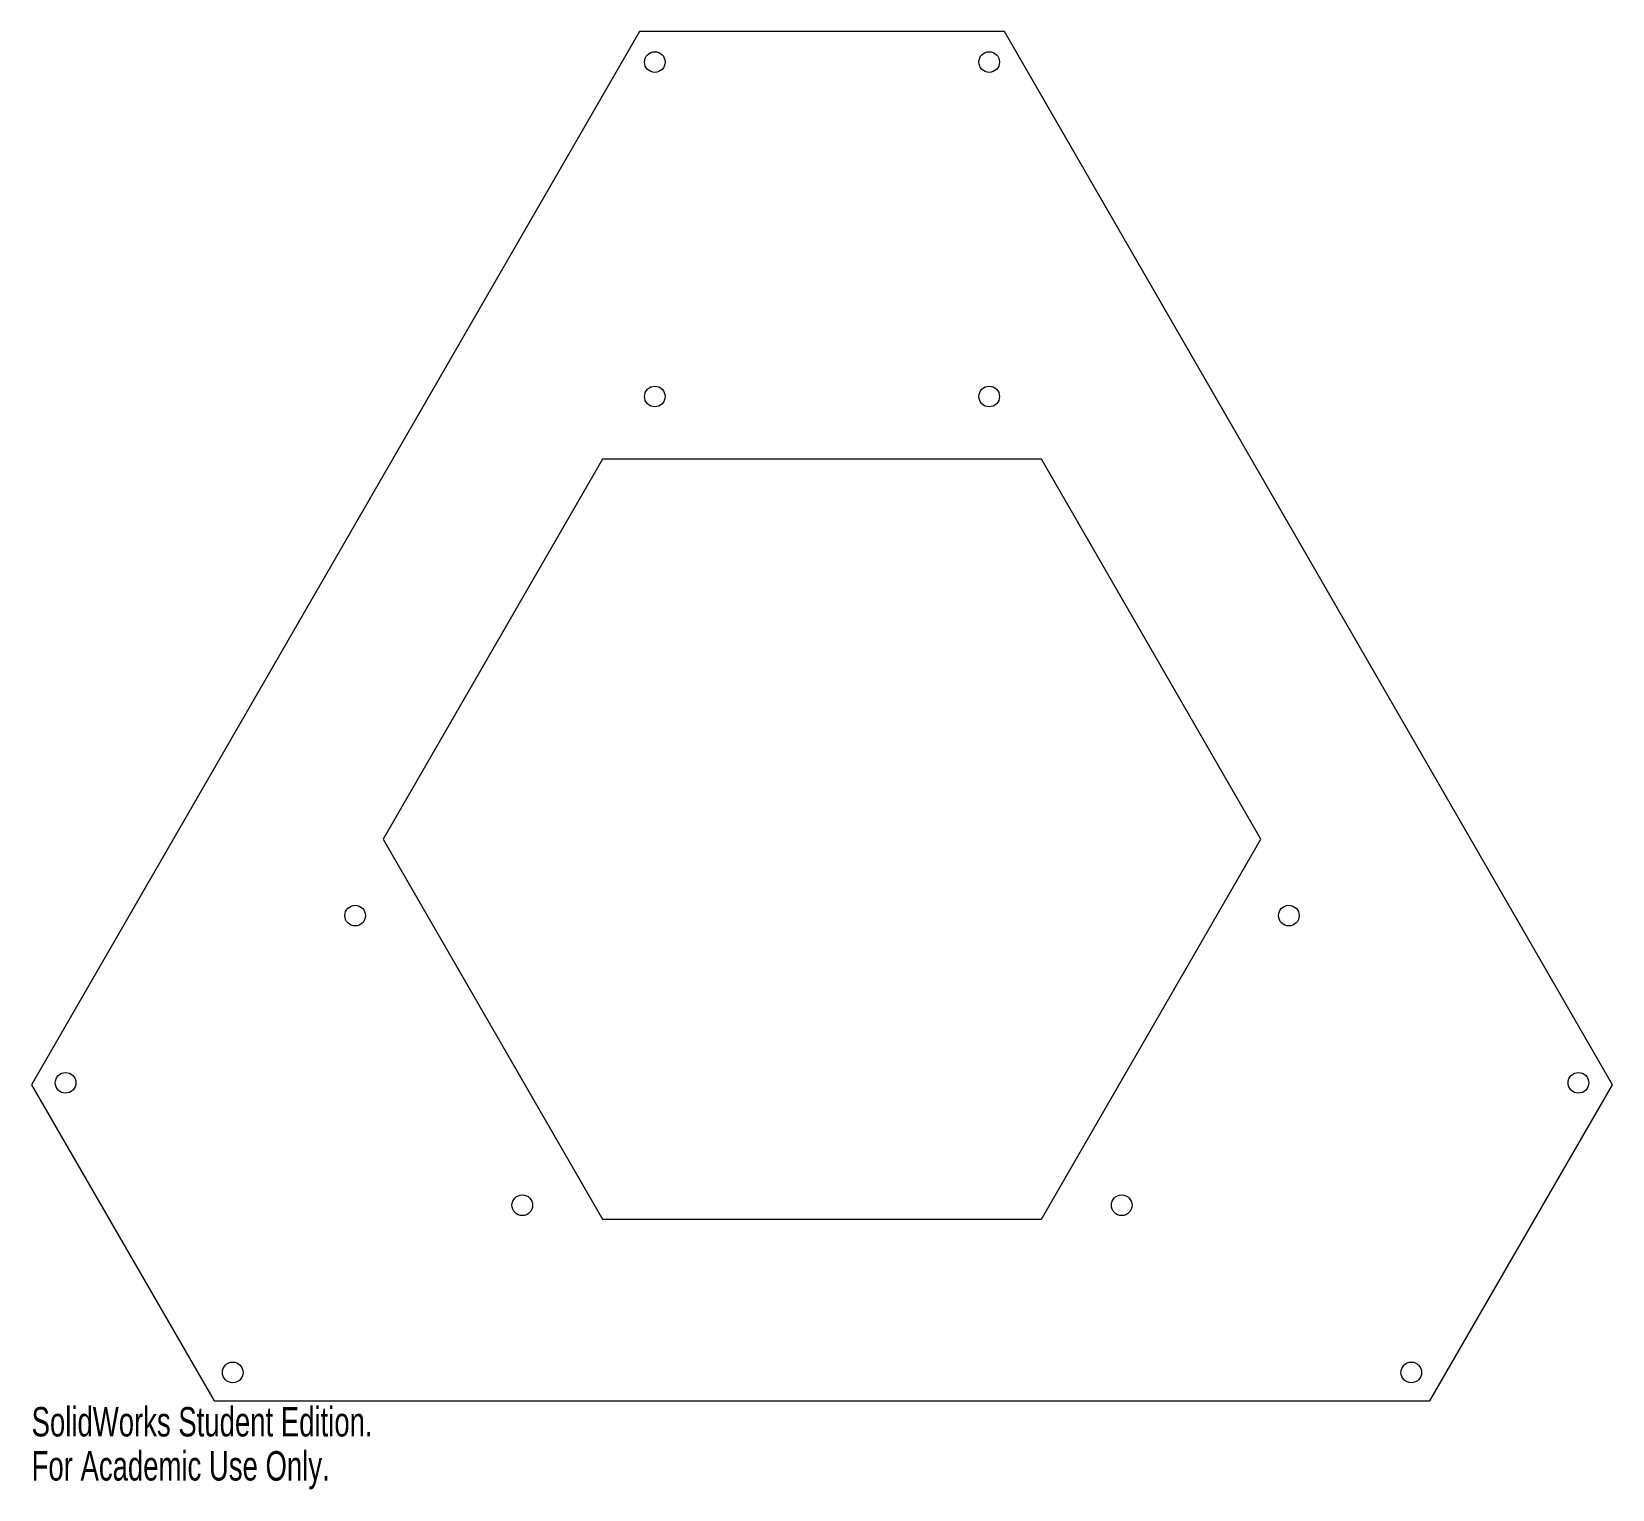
# Model space of a CAD drawing. Header units: millimetres. Extents: x -130 to 130, y -107 to 133.
import ezdxf

# ---------------------------------------------------------------- set-up
doc = ezdxf.new("R2010")
doc.units = ezdxf.units.MM
doc.styles.add('SLDTEXTSTYLE0', font='TXT', dxfattribs={"width": 0.7})

msp = doc.modelspace()

# ---------------------------------------------------------------- linework, layer by layer
at = {"color": 7, "linetype": 'Continuous', "lineweight": 15}
for p, q in [((-30, 132.79), (-130, -40.41)), ((30, 132.79), (-30, 132.79)), ((130, -40.41), (30, 132.79)), ((-36.08, 62.5), (-72.17, 0)), ((36.08, 62.5), (-36.08, 62.5)), ((72.17, 0), (36.08, 62.5)), ((-72.17, 0), (-36.08, -62.5)), ((36.08, -62.5), (72.17, 0)), ((-130, -40.41), (-100, -92.38)), ((100, -92.38), (130, -40.41)), ((-36.08, -62.5), (36.08, -62.5)), ((-100, -92.38), (100, -92.38))]:
    msp.add_line(p, q, dxfattribs=at)
for centre in [(-27.5, 127.79), (27.5, 127.79), (-27.5, 72.79), (27.5, 72.79), (-76.79, -12.58), (76.79, -12.58), (-124.42, -40.08), (124.42, -40.08), (-49.29, -60.21), (49.29, -60.21), (-96.92, -87.71), (96.92, -87.71)]:
    msp.add_circle(centre, 1.7, dxfattribs=at)

# ---------------------------------------------------------------- texts
at = {"color": 7, "linetype": 'Continuous', "char_height": 4.8336, "attachment_point": 1, "style": 'SLDTEXTSTYLE0'}
for s, insert in [('SolidWorks Student Edition.', (-130, -93.4)), ('For Academic Use Only.', (-130, -100.65))]:
    msp.add_mtext(s, dxfattribs=dict(at, insert=insert))

doc.saveas('drawing.dxf')
